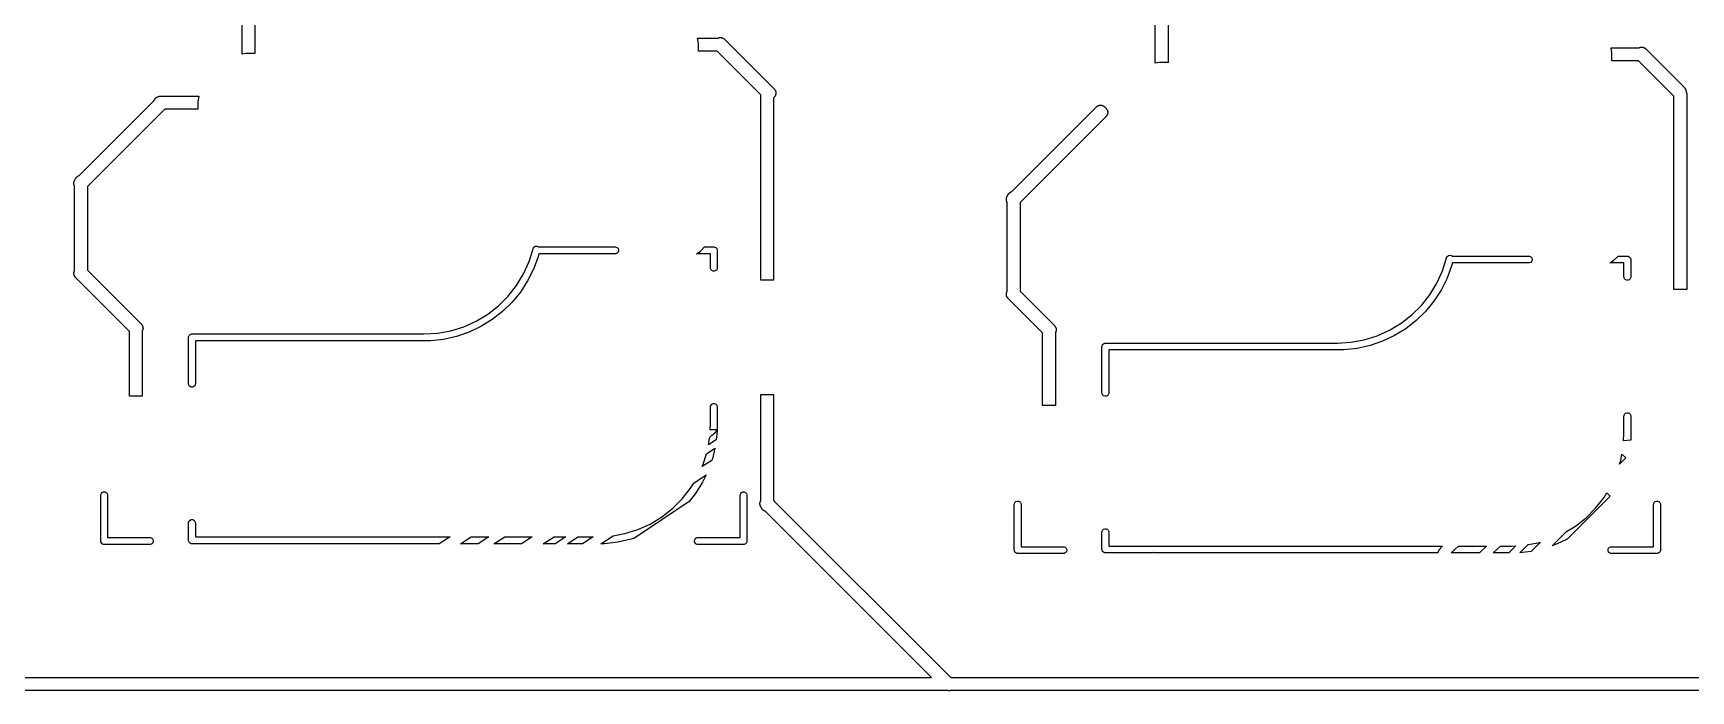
# Model space of a CAD drawing. Extents: x 111.8 to 210.7, y -80.1 to -34.2.
# Drawn here: x 150.94 to 187.24, y -80.08 to -65.68 of the extents above; entities that cross this region are included whole.
import ezdxf

# ---------------------------------------------------------------- set-up
doc = ezdxf.new("R2010")
doc.units = 0
doc.layers.add('BLACK', color=7, linetype='CONTINUOUS')

msp = doc.modelspace()

# ---------------------------------------------------------------- linework, layer by layer
at = {"layer": 'BLACK', "linetype": 'CONTINUOUS'}
for p, q in [((155.515284, -66.133463), (155.515284, -65.321461)), ((155.797435, -65.330967), (155.797435, -66.123863)), ((175.51278, -66.334388), (175.51278, -65.321451)), ((175.794926, -65.330978), (175.794926, -66.322937)), ((165.500048, -65.861571), (165.488628, -65.789467)), ((165.488628, -65.789467), (165.929135, -65.789467)), ((165.507775, -65.900415), (165.500048, -65.861571)), ((165.507775, -65.910354), (165.507775, -65.900415)), ((165.50935, -65.920298), (165.507775, -65.910354)), ((165.50935, -66.071621), (165.50935, -65.920298)), ((165.929135, -65.789467), (165.930643, -65.788572)), ((165.930643, -65.788572), (165.937256, -65.785059)), ((165.937256, -65.785059), (165.943868, -65.781959)), ((165.943868, -65.781959), (165.950481, -65.779272)), ((165.950481, -65.779272), (165.957094, -65.776999)), ((165.957094, -65.776999), (165.963707, -65.775139)), ((165.963707, -65.775139), (165.97032, -65.773692)), ((165.97032, -65.773692), (165.976933, -65.772659)), ((165.976933, -65.772659), (165.983546, -65.772039)), ((165.983546, -65.772039), (165.990159, -65.771833)), ((165.990159, -65.771833), (165.996772, -65.772039)), ((165.996772, -65.772039), (166.003385, -65.772659)), ((166.003385, -65.772659), (166.009998, -65.773692)), ((166.009998, -65.773692), (166.016611, -65.775139)), ((166.016611, -65.775139), (166.023224, -65.776999)), ((166.023224, -65.776999), (166.029838, -65.779272)), ((166.029838, -65.779272), (166.036451, -65.781959)), ((166.036451, -65.781959), (166.043064, -65.785059)), ((166.043064, -65.785059), (166.049677, -65.788572)), ((166.049677, -65.788572), (166.056291, -65.792498)), ((166.056291, -65.792498), (166.062904, -65.796838)), ((166.062904, -65.796838), (166.069517, -65.801591)), ((166.069517, -65.801591), (166.076131, -65.806758)), ((166.076131, -65.806758), (166.082744, -65.812337)), ((166.082744, -65.812337), (166.089358, -65.81833)), ((166.089358, -65.81833), (166.095971, -65.824737)), ((166.095971, -65.824737), (167.154036, -66.882804)), ((185.503381, -66.061571), (185.4938, -66.001082)), ((185.4938, -66.001082), (186.102974, -66.001082)), ((185.511108, -66.100415), (185.503381, -66.061571)), ((186.102974, -66.001082), (186.104485, -66.000185)), ((186.104485, -66.000185), (186.111098, -65.996672)), ((186.111098, -65.996672), (186.117711, -65.993572)), ((186.117711, -65.993572), (186.124324, -65.990886)), ((186.124324, -65.990886), (186.130937, -65.988613)), ((186.130937, -65.988613), (186.13755, -65.986753)), ((186.13755, -65.986753), (186.144163, -65.985306)), ((186.144163, -65.985306), (186.150776, -65.984273)), ((186.150776, -65.984273), (186.157389, -65.983653)), ((186.157389, -65.983653), (186.164002, -65.983446)), ((186.164002, -65.983446), (186.170615, -65.983653)), ((186.170615, -65.983653), (186.177228, -65.984273)), ((186.177228, -65.984273), (186.183841, -65.985306)), ((186.183841, -65.985306), (186.190454, -65.986753)), ((186.190454, -65.986753), (186.197067, -65.988613)), ((186.197067, -65.988613), (186.20368, -65.990886)), ((186.20368, -65.990886), (186.210293, -65.993572)), ((186.210293, -65.993572), (186.216906, -65.996672)), ((186.216906, -65.996672), (186.223519, -66.000185)), ((186.223519, -66.000185), (186.230132, -66.004111)), ((186.230132, -66.004111), (186.236745, -66.008451)), ((186.236745, -66.008451), (186.243358, -66.013204)), ((186.243358, -66.013204), (186.249971, -66.01837)), ((186.249971, -66.01837), (186.256584, -66.02395)), ((186.256584, -66.02395), (186.263197, -66.029943)), ((186.263197, -66.029943), (186.26981, -66.036349)), ((186.26981, -66.036349), (187.080999, -66.847537)), ((155.596988, -66.120523), (155.515284, -66.133463)), ((155.776346, -66.120523), (155.596988, -66.120523)), ((155.797435, -66.123863), (155.776346, -66.120523)), ((165.919626, -66.071621), (165.50935, -66.071621)), ((166.871885, -67.02388), (165.919626, -66.071621)), ((175.600321, -66.320523), (175.51278, -66.334388)), ((175.779679, -66.320523), (175.600321, -66.320523)), ((175.794926, -66.322937), (175.779679, -66.320523)), ((185.511108, -66.110354), (185.511108, -66.100415)), ((185.512683, -66.120298), (185.511108, -66.110354)), ((185.512124, -66.283233), (185.512683, -66.279701)), ((186.093463, -66.283233), (185.512124, -66.283233)), ((185.512683, -66.279701), (185.512683, -66.120298)), ((186.869382, -67.059149), (186.093463, -66.283233)), ((153.584877, -67.154673), (153.587613, -67.148424)), ((153.587613, -67.148424), (153.590659, -67.142278)), ((153.590659, -67.142278), (153.594002, -67.136249)), ((153.594002, -67.136249), (153.597629, -67.130348)), ((153.597629, -67.130348), (153.601527, -67.12459)), ((153.601527, -67.12459), (153.605684, -67.118987)), ((153.605684, -67.118987), (153.610086, -67.113551)), ((153.610086, -67.113551), (153.614721, -67.108296)), ((153.614721, -67.108296), (153.619575, -67.103236)), ((153.619575, -67.103236), (153.624636, -67.098381)), ((153.624636, -67.098381), (153.629891, -67.093747)), ((153.629891, -67.093747), (153.635326, -67.089344)), ((153.635326, -67.089344), (153.640929, -67.085188)), ((153.640929, -67.085188), (153.646688, -67.081289)), ((153.646688, -67.081289), (153.652588, -67.077662)), ((153.652588, -67.077662), (153.658618, -67.074319)), ((153.658618, -67.074319), (153.664764, -67.071273)), ((153.664764, -67.071273), (153.671013, -67.068537)), ((153.671013, -67.068537), (153.677353, -67.066124)), ((153.677353, -67.066124), (153.68377, -67.064046)), ((153.68377, -67.064046), (153.690252, -67.062318)), ((153.690252, -67.062318), (153.696786, -67.060951)), ((153.696786, -67.060951), (153.703358, -67.059958)), ((153.703358, -67.059958), (153.709956, -67.059354)), ((153.709956, -67.059354), (153.716567, -67.059149)), ((153.716567, -67.059149), (154.564798, -67.059149)), ((154.564798, -67.059149), (154.54719, -67.170321)), ((166.871885, -71.09), (166.871885, -67.02388)), ((167.154036, -67.094419), (167.154031, -67.094423)), ((167.154031, -67.094423), (167.154031, -71.09)), ((167.154036, -66.882804), (167.160442, -66.889417)), ((167.160442, -67.087806), (167.154036, -67.094419)), ((167.160442, -66.889417), (167.166435, -66.89603)), ((167.166435, -67.081193), (167.160442, -67.087806)), ((167.166435, -66.89603), (167.172015, -66.902643)), ((167.172015, -67.07458), (167.166435, -67.081193)), ((167.172015, -66.902643), (167.177181, -66.909255)), ((167.177181, -67.067967), (167.172015, -67.07458)), ((167.177181, -66.909255), (167.181935, -66.915868)), ((167.181935, -67.061354), (167.177181, -67.067967)), ((167.181935, -66.915868), (167.186274, -66.922481)), ((167.186274, -67.054741), (167.181935, -67.061354)), ((167.186274, -66.922481), (167.190201, -66.929094)), ((167.190201, -67.048128), (167.186274, -67.054741)), ((167.190201, -66.929094), (167.193714, -66.935707)), ((167.193714, -67.041515), (167.190201, -67.048128)), ((167.193714, -66.935707), (167.196814, -66.94232)), ((167.196814, -67.034902), (167.193714, -67.041515)), ((167.196814, -66.94232), (167.1995, -66.948933)), ((167.1995, -67.028289), (167.196814, -67.034902)), ((167.1995, -66.948933), (167.201774, -66.955546)), ((167.201774, -67.021676), (167.1995, -67.028289)), ((167.201774, -66.955546), (167.203634, -66.962159)), ((167.203634, -67.015063), (167.201774, -67.021676)), ((167.203634, -66.962159), (167.20508, -66.968772)), ((167.20508, -67.00845), (167.203634, -67.015063)), ((167.20508, -66.968772), (167.206113, -66.975385)), ((167.206113, -67.001837), (167.20508, -67.00845)), ((167.206113, -66.975385), (167.206733, -66.981998)), ((167.206733, -66.995224), (167.206113, -67.001837)), ((167.206733, -66.981998), (167.20694, -66.988611)), ((167.20694, -66.988611), (167.206733, -66.995224)), ((186.869382, -71.29), (186.869382, -67.059149)), ((187.080999, -66.847537), (187.087405, -66.85415)), ((187.087405, -66.85415), (187.093397, -66.860763)), ((187.093397, -66.860763), (187.098977, -66.867376)), ((187.098977, -66.867376), (187.104143, -66.873988)), ((187.104143, -66.873988), (187.108895, -66.880601)), ((187.108895, -66.880601), (187.113235, -66.887214)), ((187.113235, -66.887214), (187.117161, -66.893827)), ((187.117161, -66.893827), (187.120674, -66.90044)), ((187.120674, -66.90044), (187.123774, -66.907053)), ((187.123774, -66.907053), (187.12646, -66.913666)), ((187.12646, -66.913666), (187.128733, -66.920279)), ((187.128733, -66.920279), (187.130593, -66.926891)), ((187.130593, -66.926891), (187.132039, -66.933504)), ((187.132039, -66.933504), (187.133073, -66.940117)), ((187.133073, -66.940117), (187.133692, -66.94673)), ((187.133692, -66.959956), (187.133598, -66.960953)), ((187.133598, -66.960953), (187.136359, -66.965933)), ((187.133692, -66.94673), (187.133899, -66.953343)), ((187.133899, -66.953343), (187.133692, -66.959956)), ((187.136359, -66.965933), (187.139404, -66.972079)), ((187.139404, -66.972079), (187.14214, -66.978328)), ((187.14214, -66.978328), (187.144553, -66.984668)), ((187.144553, -66.984668), (187.146631, -66.991085)), ((187.146631, -66.991085), (187.148359, -66.997567)), ((187.148359, -66.997567), (187.149726, -67.0041)), ((187.149726, -67.0041), (187.150718, -67.010673)), ((187.150718, -67.010673), (187.151323, -67.017271)), ((187.151323, -67.017271), (187.151528, -67.023882)), ((187.151528, -67.023882), (187.151528, -71.29)), ((151.944277, -68.796167), (153.584327, -67.156116)), ((153.822369, -67.341302), (152.129462, -69.034209)), ((153.584327, -67.156116), (153.584877, -67.154673)), ((154.54719, -67.341302), (153.822369, -67.341302)), ((154.54719, -67.170321), (154.54719, -67.341302)), ((172.365004, -69.148853), (174.207824, -67.30603)), ((174.207824, -67.30603), (174.214437, -67.299624)), ((174.214437, -67.299624), (174.221049, -67.293631)), ((174.221049, -67.293631), (174.227662, -67.288052)), ((174.227662, -67.288052), (174.234275, -67.282886)), ((174.234275, -67.282886), (174.240887, -67.278133)), ((174.240887, -67.278133), (174.2475, -67.273793)), ((174.2475, -67.273793), (174.254113, -67.269867)), ((174.254113, -67.269867), (174.260726, -67.266354)), ((174.260726, -67.266354), (174.267338, -67.263254)), ((174.267338, -67.263254), (174.273951, -67.260567)), ((174.273951, -67.260567), (174.280564, -67.258294)), ((174.280564, -67.258294), (174.287177, -67.256434)), ((174.287177, -67.256434), (174.29379, -67.254988)), ((174.29379, -67.254988), (174.300403, -67.253955)), ((174.300403, -67.253955), (174.307016, -67.253335)), ((174.307016, -67.253335), (174.313629, -67.253128)), ((174.313629, -67.253128), (174.320242, -67.253335)), ((174.320242, -67.253335), (174.326855, -67.253955)), ((174.326855, -67.253955), (174.333468, -67.254988)), ((174.333468, -67.254988), (174.340081, -67.256434)), ((174.340081, -67.256434), (174.346694, -67.258294)), ((174.346694, -67.258294), (174.353308, -67.260567)), ((174.353308, -67.260567), (174.359921, -67.263254)), ((174.359921, -67.263254), (174.366534, -67.266354)), ((174.366534, -67.266354), (174.373147, -67.269867)), ((174.373147, -67.269867), (174.379761, -67.273793)), ((174.379761, -67.273793), (174.386374, -67.278133)), ((174.386374, -67.278133), (174.392987, -67.282886)), ((174.392987, -67.282886), (174.399601, -67.288052)), ((174.399601, -67.288052), (174.406214, -67.293631)), ((174.406214, -67.293631), (174.412828, -67.299624)), ((174.412828, -67.299624), (174.419441, -67.30603)), ((174.419441, -67.30603), (174.425848, -67.312643)), ((174.425847, -67.511032), (174.419441, -67.517645)), ((174.43184, -67.504419), (174.425847, -67.511032)), ((174.425848, -67.312643), (174.431841, -67.319256)), ((174.437419, -67.497806), (174.43184, -67.504419)), ((174.431841, -67.319256), (174.43742, -67.325869)), ((174.442585, -67.491194), (174.437419, -67.497806)), ((174.43742, -67.325869), (174.442587, -67.332482)), ((174.447338, -67.484581), (174.442585, -67.491194)), ((174.442587, -67.332482), (174.44734, -67.339095)), ((174.451678, -67.477968), (174.447338, -67.484581)), ((174.44734, -67.339095), (174.451679, -67.345708)), ((174.455604, -67.471355), (174.451678, -67.477968)), ((174.451679, -67.345708), (174.455606, -67.352321)), ((174.459117, -67.464742), (174.455604, -67.471355)), ((174.455606, -67.352321), (174.459119, -67.358934)), ((174.462217, -67.458129), (174.459117, -67.464742)), ((174.459119, -67.358934), (174.462218, -67.365547)), ((174.464903, -67.451516), (174.462217, -67.458129)), ((174.462218, -67.365547), (174.464905, -67.37216)), ((174.467177, -67.444903), (174.464903, -67.451516)), ((174.464905, -67.37216), (174.467178, -67.378773)), ((174.469037, -67.43829), (174.467177, -67.444903)), ((174.467178, -67.378773), (174.469038, -67.385386)), ((174.470483, -67.431677), (174.469037, -67.43829)), ((174.469038, -67.385386), (174.470484, -67.391999)), ((174.471517, -67.425064), (174.470483, -67.431677)), ((174.470484, -67.391999), (174.471517, -67.398612)), ((174.471517, -67.398612), (174.472137, -67.405225)), ((174.472137, -67.418451), (174.471517, -67.425064)), ((174.472137, -67.405225), (174.472343, -67.411838)), ((174.472343, -67.411838), (174.472137, -67.418451)), ((174.419441, -67.517645), (172.550183, -69.386903)), ((151.829676, -68.963672), (151.829883, -68.957059)), ((151.829883, -68.970284), (151.829676, -68.963672)), ((151.829883, -68.957059), (151.830503, -68.950446)), ((151.830503, -68.950446), (151.831536, -68.943833)), ((151.831536, -68.943833), (151.832983, -68.93722)), ((151.832983, -68.93722), (151.834842, -68.930607)), ((151.834842, -68.930607), (151.837116, -68.923994)), ((151.837116, -68.923994), (151.839802, -68.917381)), ((151.839802, -68.917381), (151.842902, -68.910768)), ((151.842902, -68.910768), (151.846415, -68.904155)), ((151.846415, -68.904155), (151.850341, -68.897543)), ((151.850341, -68.897543), (151.852786, -68.893816)), ((151.852786, -68.893816), (151.854284, -68.889193)), ((151.854284, -68.889193), (151.856697, -68.882853)), ((151.856697, -68.882853), (151.859433, -68.876604)), ((151.859433, -68.876604), (151.862479, -68.870458)), ((151.862479, -68.870458), (151.865822, -68.864429)), ((151.865822, -68.864429), (151.869449, -68.858528)), ((151.869449, -68.858528), (151.873348, -68.85277)), ((151.873348, -68.85277), (151.877505, -68.847167)), ((151.877505, -68.847167), (151.881907, -68.841731)), ((151.881907, -68.841731), (151.886542, -68.836477)), ((151.886542, -68.836477), (151.891396, -68.831416)), ((151.891396, -68.831416), (151.896457, -68.826561)), ((151.896457, -68.826561), (151.901712, -68.821927)), ((151.901712, -68.821927), (151.907147, -68.817525)), ((151.907147, -68.817525), (151.91275, -68.813368)), ((151.91275, -68.813368), (151.918509, -68.809469)), ((151.918509, -68.809469), (151.924409, -68.805842)), ((151.924409, -68.805842), (151.930439, -68.802499)), ((151.930439, -68.802499), (151.936585, -68.799453)), ((151.936585, -68.799453), (151.942834, -68.796717)), ((151.942834, -68.796717), (151.944277, -68.796167)), ((151.830503, -68.976897), (151.829883, -68.970284)), ((151.831536, -68.98351), (151.830503, -68.976897)), ((151.832983, -68.990123), (151.831536, -68.98351)), ((151.834842, -68.996736), (151.832983, -68.990123)), ((151.837116, -69.003349), (151.834842, -68.996736)), ((151.839802, -69.009962), (151.837116, -69.003349)), ((151.842902, -69.016575), (151.839802, -69.009962)), ((151.846415, -69.023188), (151.842902, -69.016575)), ((151.847309, -69.024693), (151.846415, -69.023188)), ((151.847309, -70.877711), (151.847309, -69.024693)), ((152.129462, -69.034209), (152.129462, -70.868196)), ((172.250401, -69.316361), (172.250608, -69.309749)), ((172.250608, -69.322974), (172.250401, -69.316361)), ((172.250608, -69.309749), (172.251228, -69.303136)), ((172.251228, -69.329587), (172.250608, -69.322974)), ((172.251228, -69.303136), (172.252261, -69.296523)), ((172.252261, -69.3362), (172.251228, -69.329587)), ((172.252261, -69.296523), (172.253707, -69.28991)), ((172.253707, -69.28991), (172.255567, -69.283297)), ((172.255567, -69.283297), (172.25784, -69.276684)), ((172.25784, -69.276684), (172.260527, -69.270071)), ((172.260527, -69.270071), (172.263626, -69.263458)), ((172.263626, -69.263458), (172.267139, -69.256845)), ((172.267139, -69.256845), (172.271065, -69.250232)), ((172.271065, -69.250232), (172.273516, -69.246496)), ((172.273516, -69.246496), (172.275011, -69.24188)), ((172.275011, -69.24188), (172.277424, -69.23554)), ((172.277424, -69.23554), (172.28016, -69.229291)), ((172.28016, -69.229291), (172.283206, -69.223146)), ((172.283206, -69.223146), (172.286549, -69.217116)), ((172.286549, -69.217116), (172.290176, -69.211216)), ((172.290176, -69.211216), (172.294074, -69.205457)), ((172.294074, -69.205457), (172.298231, -69.199854)), ((172.298231, -69.199854), (172.302633, -69.194419)), ((172.302633, -69.194419), (172.307267, -69.189164)), ((172.307267, -69.189164), (172.312122, -69.184103)), ((172.312122, -69.184103), (172.317182, -69.179249)), ((172.317182, -69.179249), (172.322437, -69.174614)), ((172.322437, -69.174614), (172.327872, -69.170212)), ((172.327872, -69.170212), (172.333475, -69.166055)), ((172.333475, -69.166055), (172.339233, -69.162157)), ((172.339233, -69.162157), (172.345134, -69.158529)), ((172.345134, -69.158529), (172.351163, -69.155186)), ((172.351163, -69.155186), (172.357309, -69.15214)), ((172.357309, -69.15214), (172.363558, -69.149404)), ((172.363558, -69.149404), (172.365004, -69.148853)), ((172.253707, -69.342813), (172.252261, -69.3362)), ((172.255567, -69.349426), (172.253707, -69.342813)), ((172.25784, -69.356039), (172.255567, -69.349426)), ((172.260527, -69.362652), (172.25784, -69.356039)), ((172.263626, -69.369265), (172.260527, -69.362652)), ((172.267139, -69.375878), (172.263626, -69.369265)), ((172.268037, -69.37739), (172.267139, -69.375878)), ((172.268037, -71.336212), (172.268037, -69.37739)), ((172.550183, -69.386903), (172.550183, -71.326685)), ((161.798834, -70.681046), (161.888067, -70.397849)), ((161.888067, -70.397849), (161.888068, -70.39785)), ((161.888068, -70.39785), (161.893978, -70.374208)), ((161.893978, -70.374208), (161.931334, -70.342904)), ((161.931334, -70.342904), (161.979956, -70.339535)), ((161.979956, -70.339535), (162.01778, -70.363203)), ((162.01778, -70.363203), (162.022035, -70.361441)), ((162.022035, -70.361441), (162.036667, -70.36)), ((162.036667, -70.36), (163.687667, -70.36)), ((163.687667, -70.36), (163.702299, -70.361441)), ((163.702299, -70.361441), (163.729335, -70.37264)), ((163.729335, -70.37264), (163.750027, -70.393332)), ((163.750027, -70.393332), (163.761226, -70.420368)), ((163.761226, -70.420368), (163.761226, -70.449632)), ((165.543772, -70.457755), (165.641527, -70.36)), ((165.641527, -70.36), (165.846667, -70.36)), ((165.846667, -70.36), (165.861299, -70.361441)), ((165.861299, -70.361441), (165.888335, -70.37264)), ((165.888335, -70.37264), (165.909027, -70.393332)), ((165.909027, -70.393332), (165.920226, -70.420368)), ((165.920226, -70.420368), (165.921667, -70.435)), ((161.676197, -70.951458), (161.798834, -70.681046)), ((161.998499, -70.574512), (161.897846, -70.845641)), ((162.015657, -70.505917), (161.998499, -70.574512)), ((162.022035, -70.508559), (162.015657, -70.505917)), ((162.036667, -70.51), (162.022035, -70.508559)), ((163.687667, -70.51), (162.036667, -70.51)), ((163.702299, -70.508559), (163.687667, -70.51)), ((163.729335, -70.49736), (163.702299, -70.508559)), ((163.750027, -70.476668), (163.729335, -70.49736)), ((163.761226, -70.449632), (163.750027, -70.476668)), ((165.465592, -70.509992), (165.543772, -70.457755)), ((165.465667, -70.51), (165.465592, -70.509992)), ((165.771667, -70.51), (165.465667, -70.51)), ((165.771667, -70.816), (165.771667, -70.51)), ((165.921667, -70.435), (165.921667, -70.816)), ((181.802167, -70.881048), (181.8914, -70.59785)), ((181.8914, -70.59785), (181.891401, -70.59785)), ((181.891401, -70.59785), (181.897311, -70.574208)), ((181.897311, -70.574208), (181.934667, -70.542904)), ((182.001832, -70.774513), (181.90118, -71.045643)), ((181.934667, -70.542904), (181.983288, -70.539535)), ((181.983288, -70.539535), (182.021112, -70.563203)), ((182.01899, -70.705917), (182.001832, -70.774513)), ((182.025368, -70.708559), (182.01899, -70.705917)), ((182.021112, -70.563203), (182.025368, -70.561441)), ((182.025368, -70.561441), (182.04, -70.56)), ((182.04, -70.71), (182.025368, -70.708559)), ((182.04, -70.56), (183.691, -70.56)), ((183.691, -70.71), (182.04, -70.71)), ((183.691, -70.56), (183.705632, -70.561441)), ((183.705632, -70.708559), (183.691, -70.71)), ((183.705632, -70.561441), (183.732668, -70.57264)), ((183.732668, -70.69736), (183.705632, -70.708559)), ((183.732668, -70.57264), (183.75336, -70.593332)), ((183.75336, -70.676668), (183.732668, -70.69736)), ((183.75336, -70.593332), (183.764559, -70.620368)), ((183.764559, -70.649632), (183.75336, -70.676668)), ((183.764559, -70.620368), (183.764559, -70.649632)), ((185.468925, -70.709992), (185.547105, -70.657755)), ((185.469, -70.71), (185.468925, -70.709992)), ((185.775, -70.71), (185.469, -70.71)), ((185.547105, -70.657755), (185.64486, -70.56)), ((185.64486, -70.56), (185.85, -70.56)), ((185.775, -71.016), (185.775, -70.71)), ((185.85, -70.56), (185.864632, -70.561441)), ((185.864632, -70.561441), (185.891668, -70.57264)), ((185.891668, -70.57264), (185.91236, -70.593332)), ((185.91236, -70.593332), (185.923559, -70.620368)), ((185.923559, -70.620368), (185.925, -70.635)), ((185.925, -70.635), (185.925, -71.016)), ((151.829676, -70.938733), (151.829883, -70.93212)), ((151.829883, -70.945346), (151.829676, -70.938733)), ((151.829883, -70.93212), (151.830503, -70.925507)), ((151.830503, -70.951959), (151.829883, -70.945346)), ((151.830503, -70.925507), (151.831536, -70.918894)), ((151.831536, -70.958572), (151.830503, -70.951959)), ((151.831536, -70.918894), (151.832983, -70.912281)), ((151.832983, -70.965185), (151.831536, -70.958572)), ((151.832983, -70.912281), (151.834842, -70.905669)), ((151.834842, -70.971798), (151.832983, -70.965185)), ((151.834842, -70.905669), (151.837116, -70.899056)), ((151.837116, -70.978411), (151.834842, -70.971798)), ((151.837116, -70.899056), (151.839802, -70.892443)), ((151.839802, -70.985023), (151.837116, -70.978411)), ((151.839802, -70.892443), (151.842902, -70.88583)), ((151.842902, -70.991636), (151.839802, -70.985023)), ((151.842902, -70.88583), (151.846415, -70.879217)), ((151.846415, -70.998249), (151.842902, -70.991636)), ((151.846415, -70.879217), (151.847309, -70.877711)), ((151.850341, -71.004862), (151.846415, -70.998249)), ((151.854681, -71.011475), (151.850341, -71.004862)), ((151.859434, -71.018088), (151.854681, -71.011475)), ((151.8646, -71.024701), (151.859434, -71.018088)), ((151.87018, -71.031313), (151.8646, -71.024701)), ((151.876172, -71.037926), (151.87018, -71.031313)), ((151.882579, -71.044539), (151.876172, -71.037926)), ((153.046454, -72.208414), (151.882579, -71.044539)), ((152.129462, -70.868196), (153.293336, -72.032072)), ((161.521936, -71.205163), (161.676197, -70.951458)), ((161.767912, -71.104018), (161.610282, -71.346493)), ((161.897846, -70.845641), (161.767912, -71.104018)), ((165.773108, -70.830632), (165.771667, -70.816)), ((165.784307, -70.857668), (165.773108, -70.830632)), ((165.804999, -70.87836), (165.784307, -70.857668)), ((165.832035, -70.889559), (165.804999, -70.87836)), ((165.861299, -70.889559), (165.832035, -70.889559)), ((165.888335, -70.87836), (165.861299, -70.889559)), ((165.909027, -70.857668), (165.888335, -70.87836)), ((165.920226, -70.830632), (165.909027, -70.857668)), ((165.921667, -70.816), (165.920226, -70.830632)), ((167.154031, -71.09), (166.871885, -71.09)), ((181.679531, -71.151462), (181.802167, -70.881048)), ((181.90118, -71.045643), (181.771247, -71.304022)), ((185.776441, -71.030632), (185.775, -71.016)), ((185.78764, -71.057668), (185.776441, -71.030632)), ((185.808332, -71.07836), (185.78764, -71.057668)), ((185.835368, -71.089559), (185.808332, -71.07836)), ((185.864632, -71.089559), (185.835368, -71.089559)), ((185.891668, -71.07836), (185.864632, -71.089559)), ((185.91236, -71.057668), (185.891668, -71.07836)), ((185.923559, -71.030632), (185.91236, -71.057668)), ((185.925, -71.016), (185.923559, -71.030632)), ((161.12792, -71.648022), (161.338288, -71.438479)), ((161.338288, -71.438479), (161.521936, -71.205163)), ((161.610282, -71.346493), (161.426876, -71.570109)), ((172.250406, -71.397234), (172.250613, -71.390621)), ((172.250613, -71.403847), (172.250406, -71.397234)), ((172.250613, -71.390621), (172.251233, -71.384008)), ((172.251233, -71.41046), (172.250613, -71.403847)), ((172.251233, -71.384008), (172.252266, -71.377395)), ((172.252266, -71.417073), (172.251233, -71.41046)), ((172.252266, -71.377395), (172.253713, -71.370782)), ((172.253713, -71.423686), (172.252266, -71.417073)), ((172.253713, -71.370782), (172.255572, -71.364169)), ((172.255572, -71.430298), (172.253713, -71.423686)), ((172.255572, -71.364169), (172.257845, -71.357556)), ((172.257845, -71.436911), (172.255572, -71.430298)), ((172.257845, -71.357556), (172.260532, -71.350943)), ((172.260532, -71.443524), (172.257845, -71.436911)), ((172.260532, -71.350943), (172.263631, -71.34433)), ((172.263631, -71.450137), (172.260532, -71.443524)), ((172.263631, -71.34433), (172.267144, -71.337717)), ((172.267144, -71.45675), (172.263631, -71.450137)), ((172.267144, -71.337717), (172.268037, -71.336212)), ((172.27107, -71.463363), (172.267144, -71.45675)), ((172.27541, -71.469976), (172.27107, -71.463363)), ((172.280163, -71.476589), (172.27541, -71.469976)), ((172.285329, -71.483202), (172.280163, -71.476589)), ((172.290908, -71.489814), (172.285329, -71.483202)), ((172.296901, -71.496427), (172.290908, -71.489814)), ((172.303307, -71.50304), (172.296901, -71.496427)), ((173.043951, -72.243681), (172.303307, -71.50304)), ((172.550183, -71.326685), (173.290837, -72.067342)), ((181.341623, -71.638488), (181.52527, -71.40517)), ((181.52527, -71.40517), (181.679531, -71.151462)), ((181.771247, -71.304022), (181.613617, -71.546499)), ((187.151528, -71.29), (186.869382, -71.29)), ((160.639573, -71.984011), (160.893883, -71.830749)), ((160.893883, -71.830749), (161.12792, -71.648022)), ((161.219934, -71.772139), (160.991976, -71.95012)), ((161.426876, -71.570109), (161.219934, -71.772139)), ((180.897218, -72.030764), (181.131255, -71.848033)), ((181.131255, -71.848033), (181.341623, -71.638488)), ((181.430212, -71.770118), (181.22327, -71.97215)), ((181.613617, -71.546499), (181.430212, -71.770118)), ((153.046454, -73.63), (153.046454, -72.208414)), ((153.293336, -72.032072), (153.299742, -72.038685)), ((153.299742, -72.038685), (153.305735, -72.045298)), ((153.305735, -72.045298), (153.311315, -72.051911)), ((153.311315, -72.051911), (153.316481, -72.058524)), ((153.316481, -72.058524), (153.321234, -72.065136)), ((153.321234, -72.065136), (153.325574, -72.071749)), ((153.325574, -72.071749), (153.329501, -72.078362)), ((153.329501, -72.197394), (153.328608, -72.198897)), ((153.328608, -72.198897), (153.328608, -73.63)), ((153.329501, -72.078362), (153.333014, -72.084975)), ((153.333014, -72.190782), (153.329501, -72.197394)), ((153.333014, -72.084975), (153.336114, -72.091588)), ((153.336114, -72.184169), (153.333014, -72.190782)), ((153.336114, -72.091588), (153.3388, -72.098201)), ((153.3388, -72.177556), (153.336114, -72.184169)), ((153.3388, -72.098201), (153.341073, -72.104814)), ((153.341073, -72.170943), (153.3388, -72.177556)), ((153.341073, -72.104814), (153.342933, -72.111427)), ((153.342933, -72.16433), (153.341073, -72.170943)), ((153.342933, -72.111427), (153.34438, -72.11804)), ((153.34438, -72.157717), (153.342933, -72.16433)), ((153.34438, -72.11804), (153.345413, -72.124652)), ((153.345413, -72.151104), (153.34438, -72.157717)), ((153.345413, -72.124652), (153.346033, -72.131265)), ((153.346033, -72.144491), (153.345413, -72.151104)), ((153.346033, -72.131265), (153.34624, -72.137878)), ((153.34624, -72.137878), (153.346033, -72.144491)), ((159.793051, -72.247088), (160.085135, -72.193702)), ((160.085135, -72.193702), (160.36868, -72.105583)), ((160.484361, -72.225571), (160.210893, -72.319682)), ((160.36868, -72.105583), (160.639573, -71.984011)), ((160.745785, -72.101881), (160.484361, -72.225571)), ((160.991976, -71.95012), (160.745785, -72.101881)), ((173.290837, -72.067342), (173.297244, -72.073955)), ((173.297244, -72.073955), (173.303237, -72.080567)), ((173.303237, -72.080567), (173.308817, -72.08718)), ((173.308817, -72.08718), (173.313983, -72.093793)), ((173.313983, -72.093793), (173.318736, -72.100406)), ((173.318736, -72.100406), (173.323076, -72.107019)), ((173.323076, -72.107019), (173.327002, -72.113632)), ((173.327002, -72.232666), (173.326102, -72.234181)), ((173.326102, -72.234181), (173.326102, -73.83)), ((173.327002, -72.113632), (173.330516, -72.120245)), ((173.330516, -72.226053), (173.327002, -72.232666)), ((173.330516, -72.120245), (173.333616, -72.126858)), ((173.333616, -72.21944), (173.330516, -72.226053)), ((173.333616, -72.126858), (173.336302, -72.133471)), ((173.336302, -72.212827), (173.333616, -72.21944)), ((173.336302, -72.133471), (173.338575, -72.140084)), ((173.338575, -72.206214), (173.336302, -72.212827)), ((173.338575, -72.140084), (173.340435, -72.146697)), ((173.340435, -72.199601), (173.338575, -72.206214)), ((173.340435, -72.146697), (173.341882, -72.15331)), ((173.341882, -72.192988), (173.340435, -72.199601)), ((173.341882, -72.15331), (173.342915, -72.159923)), ((173.342915, -72.186375), (173.341882, -72.192988)), ((173.342915, -72.159923), (173.343535, -72.166536)), ((173.343535, -72.179762), (173.342915, -72.186375)), ((173.343535, -72.166536), (173.343742, -72.173149)), ((173.343742, -72.173149), (173.343535, -72.179762)), ((180.372015, -72.305604), (180.642908, -72.184029)), ((180.642908, -72.184029), (180.897218, -72.030764)), ((180.995313, -72.150134), (180.749122, -72.301897)), ((181.22327, -71.97215), (180.995313, -72.150134)), ((154.341667, -72.34), (154.343108, -72.325368)), ((154.341667, -73.356), (154.341667, -72.34)), ((154.343108, -72.325368), (154.354307, -72.298332)), ((154.354307, -72.298332), (154.374999, -72.27764)), ((154.374999, -72.27764), (154.402035, -72.266441)), ((154.402035, -72.266441), (154.416667, -72.265)), ((154.416667, -72.265), (159.472298, -72.265)), ((159.472297, -72.415), (154.491667, -72.415)), ((154.491667, -72.415), (154.491667, -73.356)), ((159.496666, -72.415), (159.472297, -72.415)), ((159.472298, -72.265), (159.472299, -72.264999)), ((159.472299, -72.264999), (159.496668, -72.265)), ((159.496667, -72.415), (159.496666, -72.415)), ((159.497002, -72.414966), (159.496667, -72.415)), ((159.496668, -72.264967), (159.793051, -72.247088)), ((159.496668, -72.265), (159.496668, -72.264967)), ((159.64127, -72.414951), (159.497002, -72.414966)), ((159.928716, -72.383066), (159.64127, -72.414951)), ((160.210893, -72.319682), (159.928716, -72.383066)), ((173.043951, -73.83), (173.043951, -72.243681)), ((174.345, -72.54), (174.346441, -72.525368)), ((174.345, -73.556), (174.345, -72.54)), ((174.346441, -72.525368), (174.35764, -72.498332)), ((174.35764, -72.498332), (174.378332, -72.47764)), ((174.378332, -72.47764), (174.405368, -72.466441)), ((174.405368, -72.466441), (174.42, -72.465)), ((174.42, -72.465), (179.5, -72.465)), ((179.5, -72.464999), (179.796385, -72.447116)), ((179.5, -72.465), (179.5, -72.464999)), ((179.932052, -72.583092), (179.644605, -72.614981)), ((179.796385, -72.447116), (180.088469, -72.393726)), ((180.214229, -72.519705), (179.932052, -72.583092)), ((180.088469, -72.393726), (180.372015, -72.305604)), ((180.487698, -72.42559), (180.214229, -72.519705)), ((180.749122, -72.301897), (180.487698, -72.42559)), ((179.475631, -72.615), (174.495, -72.615)), ((174.495, -72.615), (174.495, -73.556)), ((179.5, -72.615), (179.475631, -72.615)), ((179.50001, -72.614998), (179.5, -72.615)), ((179.644605, -72.614981), (179.50001, -72.614998)), ((153.328608, -73.63), (153.046454, -73.63)), ((154.343108, -73.370632), (154.341667, -73.356)), ((154.354307, -73.397668), (154.343108, -73.370632)), ((154.374999, -73.41836), (154.354307, -73.397668)), ((154.402035, -73.429559), (154.374999, -73.41836)), ((154.431299, -73.429559), (154.402035, -73.429559)), ((154.458335, -73.41836), (154.431299, -73.429559)), ((154.479027, -73.397668), (154.458335, -73.41836)), ((154.490226, -73.370632), (154.479027, -73.397668)), ((154.491667, -73.356), (154.490226, -73.370632)), ((166.871885, -75.921177), (166.871885, -73.59)), ((166.871885, -73.59), (167.154031, -73.59)), ((167.154031, -73.59), (167.154031, -75.911651)), ((174.346441, -73.570632), (174.345, -73.556)), ((174.35764, -73.597668), (174.346441, -73.570632)), ((174.378332, -73.61836), (174.35764, -73.597668)), ((174.405368, -73.629559), (174.378332, -73.61836)), ((174.434632, -73.629559), (174.405368, -73.629559)), ((174.461668, -73.61836), (174.434632, -73.629559)), ((174.48236, -73.597668), (174.461668, -73.61836)), ((174.493559, -73.570632), (174.48236, -73.597668)), ((174.495, -73.556), (174.493559, -73.570632)), ((165.771667, -73.864), (165.773108, -73.849368)), ((165.771667, -74.220631), (165.771667, -73.864)), ((165.773108, -73.849368), (165.784307, -73.822332)), ((165.784307, -73.822332), (165.804999, -73.80164)), ((165.804999, -73.80164), (165.832035, -73.790441)), ((165.832035, -73.790441), (165.861299, -73.790441)), ((165.861299, -73.790441), (165.888335, -73.80164)), ((165.888335, -73.80164), (165.909027, -73.822332)), ((165.909027, -73.822332), (165.920226, -73.849368)), ((165.920226, -73.849368), (165.921667, -73.864)), ((165.921667, -73.864), (165.921667, -74.220631)), ((173.326102, -73.83), (173.043951, -73.83)), ((185.775, -74.064), (185.776441, -74.049368)), ((185.776441, -74.049368), (185.78764, -74.022332)), ((185.78764, -74.022332), (185.808332, -74.00164)), ((185.808332, -74.00164), (185.835368, -73.990441)), ((185.835368, -73.990441), (185.864632, -73.990441)), ((185.864632, -73.990441), (185.891668, -74.00164)), ((185.891668, -74.00164), (185.91236, -74.022332)), ((185.91236, -74.022332), (185.923559, -74.049368)), ((185.923559, -74.049368), (185.925, -74.064)), ((165.76461, -74.361662), (165.771667, -74.245)), ((165.782398, -74.362169), (165.76461, -74.361662)), ((165.771667, -74.245), (165.771667, -74.220631)), ((165.782735, -74.362181), (165.782398, -74.362169)), ((165.844681, -74.364721), (165.782735, -74.362181)), ((165.901437, -74.365871), (165.844681, -74.364721)), ((165.886234, -74.415074), (165.889961, -74.410442)), ((165.889961, -74.410442), (165.890546, -74.409694)), ((165.890546, -74.409694), (165.894193, -74.404879)), ((165.894193, -74.404879), (165.894794, -74.404061)), ((165.894794, -74.404061), (165.898314, -74.399108)), ((165.898314, -74.399108), (165.898939, -74.398199)), ((165.898939, -74.398199), (165.902314, -74.393115)), ((165.921667, -74.391855), (165.899986, -74.584266)), ((165.906505, -74.367331), (165.901437, -74.365871)), ((165.902314, -74.393115), (165.902939, -74.392139)), ((165.902939, -74.392139), (165.906165, -74.38691)), ((165.906165, -74.38691), (165.906778, -74.385877)), ((165.909843, -74.371836), (165.906505, -74.367331)), ((165.906778, -74.385877), (165.908537, -74.382793)), ((165.908537, -74.382793), (165.909843, -74.371836)), ((165.921667, -74.220631), (165.921667, -74.245)), ((165.921667, -74.245), (165.921667, -74.391855)), ((185.775, -74.420631), (185.775, -74.064)), ((185.925, -74.064), (185.925, -74.420631)), ((165.683409, -74.888271), (165.866978, -74.76943)), ((165.725653, -74.695129), (165.753694, -74.542121)), ((165.89644, -74.584913), (165.725653, -74.695129)), ((165.753694, -74.542121), (165.754897, -74.522232)), ((165.754897, -74.522232), (165.803752, -74.482949)), ((165.803752, -74.482949), (165.807404, -74.480433)), ((165.807404, -74.480433), (165.817007, -74.474812)), ((165.817007, -74.474812), (165.818121, -74.474133)), ((165.818121, -74.474133), (165.823109, -74.470969)), ((165.823109, -74.470969), (165.823949, -74.470419)), ((165.870375, -74.764357), (165.823424, -74.970062)), ((165.823949, -74.470419), (165.829976, -74.466355)), ((165.829976, -74.466355), (165.830827, -74.465762)), ((165.830827, -74.465762), (165.837517, -74.460948)), ((165.837517, -74.460948), (165.838522, -74.4602)), ((165.838522, -74.4602), (165.845672, -74.454682)), ((165.845672, -74.454682), (165.846641, -74.453905)), ((165.846641, -74.453905), (165.854259, -74.447569)), ((165.854259, -74.447569), (165.855282, -74.446683)), ((165.855282, -74.446683), (165.863178, -74.43956)), ((165.863178, -74.43956), (165.864022, -74.438773)), ((165.864022, -74.438773), (165.867861, -74.435077)), ((165.866978, -74.76943), (165.870375, -74.764357)), ((165.867861, -74.435077), (165.868372, -74.434575)), ((165.868372, -74.434575), (165.872294, -74.430622)), ((165.872294, -74.430622), (165.872885, -74.43001)), ((165.872885, -74.43001), (165.876785, -74.425884)), ((165.876785, -74.425884), (165.877384, -74.425233)), ((165.877384, -74.425233), (165.881225, -74.420957)), ((165.881225, -74.420957), (165.881872, -74.420218)), ((165.881872, -74.420218), (165.885602, -74.415838)), ((165.885602, -74.415838), (165.886234, -74.415074)), ((165.899986, -74.584266), (165.89644, -74.584913)), ((185.765078, -74.609019), (185.775, -74.445)), ((185.925, -74.59125), (185.765078, -74.609019)), ((185.775, -74.445), (185.775, -74.420631)), ((185.925, -74.420631), (185.925, -74.445)), ((185.925, -74.445), (185.925, -74.59125)), ((165.800913, -75.034393), (165.587825, -75.171658)), ((165.587825, -75.171658), (165.611482, -75.119096)), ((165.611482, -75.119096), (165.683409, -74.888271)), ((165.823424, -74.970062), (165.800913, -75.034393)), ((185.813062, -74.981867), (185.678439, -75.114924)), ((185.678439, -75.114924), (185.703372, -75.034913)), ((185.703372, -75.034913), (185.728519, -74.897683)), ((185.728519, -74.897683), (185.729715, -74.89653)), ((185.729715, -74.89653), (185.813062, -74.981867)), ((165.404691, -75.530518), (165.675304, -75.353426)), ((165.675304, -75.353426), (165.598981, -75.511911)), ((152.421667, -75.8), (152.423108, -75.785368)), ((152.421667, -76.8), (152.421667, -75.8)), ((152.423108, -75.785368), (152.434307, -75.758332)), ((152.434307, -75.758332), (152.454999, -75.73764)), ((152.454999, -75.73764), (152.482035, -75.726441)), ((152.482035, -75.726441), (152.511299, -75.726441)), ((152.511299, -75.726441), (152.538335, -75.73764)), ((152.538335, -75.73764), (152.559027, -75.758332)), ((152.559027, -75.758332), (152.570226, -75.785368)), ((152.570226, -75.785368), (152.571667, -75.8)), ((152.571667, -75.8), (152.571667, -76.725)), ((165.151744, -75.879587), (165.335321, -75.645271)), ((165.442717, -75.760601), (165.305231, -75.933)), ((165.335321, -75.645271), (165.404691, -75.530518)), ((165.598981, -75.511911), (165.442717, -75.760601)), ((166.421667, -75.8), (166.423108, -75.785368)), ((166.421667, -76.725), (166.421667, -75.8)), ((166.423108, -75.785368), (166.434307, -75.758332)), ((166.434307, -75.758332), (166.454999, -75.73764)), ((166.454999, -75.73764), (166.482035, -75.726441)), ((166.482035, -75.726441), (166.511299, -75.726441)), ((166.511299, -75.726441), (166.538335, -75.73764)), ((166.538335, -75.73764), (166.559027, -75.758332)), ((166.559027, -75.758332), (166.570226, -75.785368)), ((166.570226, -75.785368), (166.571667, -75.8)), ((166.571667, -75.8), (166.571667, -76.8)), ((185.155079, -76.079597), (185.338655, -75.84528)), ((185.470374, -75.816109), (185.303591, -75.985432)), ((185.338655, -75.84528), (185.399224, -75.745085)), ((185.399224, -75.745085), (185.470374, -75.816109)), ((165.305231, -75.933), (164.104996, -76.736097)), ((164.706945, -76.273639), (164.941263, -76.090066)), ((164.941263, -76.090066), (165.151744, -75.879587)), ((166.854254, -75.982198), (166.854461, -75.975585)), ((166.854461, -75.988811), (166.854254, -75.982198)), ((166.854461, -75.975585), (166.855081, -75.968972)), ((166.855081, -75.995424), (166.854461, -75.988811)), ((166.855081, -75.968972), (166.856114, -75.962359)), ((166.856114, -76.002037), (166.855081, -75.995424)), ((166.856114, -75.962359), (166.85756, -75.955746)), ((166.85756, -76.00865), (166.856114, -76.002037)), ((166.85756, -75.955746), (166.85942, -75.949133)), ((166.85942, -76.015262), (166.85756, -76.00865)), ((166.85942, -75.949133), (166.861693, -75.942521)), ((166.861693, -76.021875), (166.85942, -76.015262)), ((166.861693, -75.942521), (166.864379, -75.935908)), ((166.864379, -76.028488), (166.861693, -76.021875)), ((166.864379, -75.935908), (166.867479, -75.929295)), ((166.867479, -76.035101), (166.864379, -76.028488)), ((166.867479, -75.929295), (166.870992, -75.922682)), ((166.870992, -76.041714), (166.867479, -76.035101)), ((166.870992, -75.922682), (166.871885, -75.921177)), ((166.874918, -76.048327), (166.870992, -76.041714)), ((166.877361, -76.052049), (166.874918, -76.048327)), ((166.87886, -76.056678), (166.877361, -76.052049)), ((166.881273, -76.063017), (166.87886, -76.056678)), ((166.884009, -76.069267), (166.881273, -76.063017)), ((166.887055, -76.075412), (166.884009, -76.069267)), ((166.890398, -76.081442), (166.887055, -76.075412)), ((166.894025, -76.087342), (166.890398, -76.081442)), ((166.897923, -76.093101), (166.894025, -76.087342)), ((166.90208, -76.098704), (166.897923, -76.093101)), ((166.906482, -76.104139), (166.90208, -76.098704)), ((166.911117, -76.109394), (166.906482, -76.104139)), ((166.915971, -76.114455), (166.911117, -76.109394)), ((166.921032, -76.119309), (166.915971, -76.114455)), ((166.926287, -76.123944), (166.921032, -76.119309)), ((166.931722, -76.128346), (166.926287, -76.123944)), ((166.937325, -76.132502), (166.931722, -76.128346)), ((166.943083, -76.136401), (166.937325, -76.132502)), ((166.948984, -76.140028), (166.943083, -76.136401)), ((166.955013, -76.143371), (166.948984, -76.140028)), ((166.961159, -76.146417), (166.955013, -76.143371)), ((166.967408, -76.149153), (166.961159, -76.146417)), ((166.968853, -76.149703), (166.967408, -76.149153)), ((170.610394, -79.791243), (166.968853, -76.149703)), ((167.154031, -75.911651), (171.033625, -79.791243)), ((172.425, -76), (172.426441, -75.985368)), ((172.425, -77), (172.425, -76)), ((172.426441, -75.985368), (172.43764, -75.958332)), ((172.43764, -75.958332), (172.458332, -75.93764)), ((172.458332, -75.93764), (172.485368, -75.926441)), ((172.485368, -75.926441), (172.514632, -75.926441)), ((172.514632, -75.926441), (172.541668, -75.93764)), ((172.541668, -75.93764), (172.56236, -75.958332)), ((172.56236, -75.958332), (172.573559, -75.985368)), ((172.573559, -75.985368), (172.575, -76)), ((172.575, -76), (172.575, -76.925)), ((185.303591, -75.985432), (184.533053, -76.758438)), ((184.944597, -76.290079), (185.155079, -76.079597)), ((186.425, -76), (186.426441, -75.985368)), ((186.425, -76.925), (186.425, -76)), ((186.426441, -75.985368), (186.43764, -75.958332)), ((186.43764, -75.958332), (186.458332, -75.93764)), ((186.458332, -75.93764), (186.485368, -75.926441)), ((186.485368, -75.926441), (186.514632, -75.926441)), ((186.514632, -75.926441), (186.541668, -75.93764)), ((186.541668, -75.93764), (186.56236, -75.958332)), ((186.56236, -75.958332), (186.573559, -75.985368)), ((186.573559, -75.985368), (186.575, -76)), ((186.575, -76), (186.575, -77)), ((154.341667, -76.404), (154.343108, -76.389368)), ((154.341667, -76.785), (154.341667, -76.404)), ((154.343108, -76.389368), (154.354307, -76.362332)), ((154.354307, -76.362332), (154.374999, -76.34164)), ((154.374999, -76.34164), (154.402035, -76.330441)), ((154.402035, -76.330441), (154.431299, -76.330441)), ((154.431299, -76.330441), (154.458335, -76.34164)), ((154.458335, -76.34164), (154.479027, -76.362332)), ((154.479027, -76.362332), (154.490226, -76.389368)), ((154.490226, -76.389368), (154.491667, -76.404)), ((154.491667, -76.404), (154.491667, -76.71)), ((163.896579, -76.638346), (164.180766, -76.549793)), ((164.180766, -76.549793), (164.452208, -76.42763)), ((164.452208, -76.42763), (164.706945, -76.273639)), ((174.345, -76.604), (174.346441, -76.589368)), ((174.346441, -76.589368), (174.35764, -76.562332)), ((174.35764, -76.562332), (174.378332, -76.54164)), ((174.378332, -76.54164), (174.405368, -76.530441)), ((174.405368, -76.530441), (174.434632, -76.530441)), ((174.434632, -76.530441), (174.461668, -76.54164)), ((174.461668, -76.54164), (174.48236, -76.562332)), ((174.48236, -76.562332), (174.493559, -76.589368)), ((174.493559, -76.589368), (174.495, -76.604)), ((184.200363, -76.903917), (184.518101, -76.589831)), ((184.518101, -76.589831), (184.71028, -76.473655)), ((184.71028, -76.473655), (184.944597, -76.290079)), ((152.423108, -76.814632), (152.421667, -76.8)), ((152.434307, -76.841668), (152.423108, -76.814632)), ((152.454999, -76.86236), (152.434307, -76.841668)), ((152.482035, -76.873559), (152.454999, -76.86236)), ((152.496667, -76.875), (152.482035, -76.873559)), ((153.496667, -76.875), (152.496667, -76.875)), ((152.571667, -76.725), (153.496667, -76.725)), ((153.496667, -76.725), (153.511299, -76.726441)), ((153.511299, -76.873559), (153.496667, -76.875)), ((153.511299, -76.726441), (153.538335, -76.73764)), ((153.538335, -76.86236), (153.511299, -76.873559)), ((153.538335, -76.73764), (153.559027, -76.758332)), ((153.559027, -76.841668), (153.538335, -76.86236)), ((153.559027, -76.758332), (153.570226, -76.785368)), ((153.570226, -76.814632), (153.559027, -76.841668)), ((153.570226, -76.785368), (153.570226, -76.814632)), ((154.343108, -76.799632), (154.341667, -76.785)), ((154.354307, -76.826668), (154.343108, -76.799632)), ((154.374999, -76.84736), (154.354307, -76.826668)), ((154.402035, -76.858559), (154.374999, -76.84736)), ((154.416667, -76.86), (154.402035, -76.858559)), ((159.830768, -76.86), (154.416667, -76.86)), ((154.491667, -76.71), (160.069268, -76.71)), ((160.069268, -76.71), (159.830768, -76.86)), ((160.299449, -76.86), (160.53143, -76.71)), ((160.68191, -76.86), (160.299449, -76.86)), ((160.53143, -76.71), (160.918967, -76.71)), ((160.918967, -76.71), (160.68191, -76.86)), ((161.030009, -76.86), (161.271034, -76.71)), ((161.635037, -76.86), (161.030009, -76.86)), ((161.271034, -76.71), (161.868935, -76.71)), ((161.868935, -76.71), (161.635037, -76.86)), ((162.111629, -76.86), (162.346411, -76.71)), ((162.371081, -76.86), (162.111629, -76.86)), ((162.346411, -76.71), (162.603513, -76.71)), ((162.603513, -76.71), (162.371081, -76.86)), ((162.637792, -76.86), (162.869488, -76.71)), ((162.966877, -76.86), (162.637792, -76.86)), ((162.869488, -76.71), (163.199734, -76.71)), ((163.199734, -76.71), (162.966877, -76.86)), ((163.373174, -76.859967), (163.639981, -76.685366)), ((163.453521, -76.859969), (163.373174, -76.859967)), ((163.745383, -76.827087), (163.453521, -76.859969)), ((163.639981, -76.685366), (163.896579, -76.638346)), ((164.031729, -76.761734), (163.745383, -76.827087)), ((164.104996, -76.736097), (164.031729, -76.761734)), ((165.423108, -76.785368), (165.434307, -76.758332)), ((165.423108, -76.814632), (165.423108, -76.785368)), ((165.434307, -76.841668), (165.423108, -76.814632)), ((165.434307, -76.758332), (165.454999, -76.73764)), ((165.454999, -76.86236), (165.434307, -76.841668)), ((165.454999, -76.73764), (165.482035, -76.726441)), ((165.482035, -76.873559), (165.454999, -76.86236)), ((165.482035, -76.726441), (165.496667, -76.725)), ((165.496667, -76.875), (165.482035, -76.873559)), ((165.496667, -76.725), (166.421667, -76.725)), ((166.496667, -76.875), (165.496667, -76.875)), ((166.511299, -76.873559), (166.496667, -76.875)), ((166.538335, -76.86236), (166.511299, -76.873559)), ((166.559027, -76.841668), (166.538335, -76.86236)), ((166.570226, -76.814632), (166.559027, -76.841668)), ((166.571667, -76.8), (166.570226, -76.814632)), ((172.575, -76.925), (173.5, -76.925)), ((173.5, -76.925), (173.514632, -76.926441)), ((173.514632, -76.926441), (173.541668, -76.93764)), ((173.541668, -76.93764), (173.56236, -76.958332)), ((174.345, -76.985), (174.345, -76.604)), ((174.495, -76.604), (174.495, -76.91)), ((174.495, -76.91), (181.246463, -76.91)), ((181.246463, -76.91), (181.246602, -76.910123)), ((181.246602, -76.910123), (181.26408, -76.911365)), ((181.26408, -76.911365), (181.268175, -76.91)), ((181.268175, -76.91), (181.803679, -76.91)), ((181.762791, -76.95168), (181.749107, -76.96754)), ((181.763747, -76.950616), (181.762791, -76.95168)), ((181.777987, -76.935355), (181.763747, -76.950616)), ((181.778757, -76.934554), (181.777987, -76.935355)), ((181.792968, -76.920252), (181.778757, -76.934554)), ((181.793674, -76.919559), (181.792968, -76.920252)), ((181.803679, -76.91), (181.793674, -76.919559)), ((181.992143, -77.06), (182.150966, -76.91)), ((182.150966, -76.91), (182.76566, -76.91)), ((182.76566, -76.91), (182.613686, -77.06)), ((182.914466, -77.06), (183.068312, -76.91)), ((183.068312, -76.91), (183.31, -76.91)), ((183.408504, -76.904041), (183.250597, -77.06)), ((183.31, -76.91), (183.408504, -76.904041)), ((183.492171, -77.05602), (183.674977, -76.879592)), ((183.674977, -76.879592), (183.899913, -76.838372)), ((183.950744, -76.822532), (183.743116, -77.027746)), ((183.899913, -76.838372), (183.950744, -76.822532)), ((184.312294, -76.864751), (184.200363, -76.903917)), ((184.533053, -76.758438), (184.312294, -76.864751)), ((185.43764, -76.958332), (185.458332, -76.93764)), ((185.458332, -76.93764), (185.485368, -76.926441)), ((185.485368, -76.926441), (185.5, -76.925)), ((185.5, -76.925), (186.425, -76.925)), ((172.426441, -77.014632), (172.425, -77)), ((172.43764, -77.041668), (172.426441, -77.014632)), ((172.458332, -77.06236), (172.43764, -77.041668)), ((172.485368, -77.073559), (172.458332, -77.06236)), ((172.5, -77.075), (172.485368, -77.073559)), ((173.5, -77.075), (172.5, -77.075)), ((173.514632, -77.073559), (173.5, -77.075)), ((173.541668, -77.06236), (173.514632, -77.073559)), ((173.56236, -77.041668), (173.541668, -77.06236)), ((173.56236, -76.958332), (173.573559, -76.985368)), ((173.573559, -77.014632), (173.56236, -77.041668)), ((173.573559, -76.985368), (173.573559, -77.014632)), ((174.346441, -76.999632), (174.345, -76.985)), ((174.35764, -77.026668), (174.346441, -76.999632)), ((174.378332, -77.04736), (174.35764, -77.026668)), ((174.405368, -77.058559), (174.378332, -77.04736)), ((174.42, -77.06), (174.405368, -77.058559)), ((175.463472, -77.06), (174.42, -77.06)), ((175.46702, -77.051434), (175.463472, -77.06)), ((175.472126, -77.049319), (175.46702, -77.051434)), ((175.475545, -77.050126), (175.472126, -77.049319)), ((175.495294, -77.06), (175.475545, -77.050126)), ((181.700391, -77.06), (175.495294, -77.06)), ((181.700489, -77.058718), (181.700391, -77.06)), ((181.701015, -77.054779), (181.700489, -77.058718)), ((181.701973, -77.049791), (181.701015, -77.054779)), ((181.702764, -77.046523), (181.701973, -77.049791)), ((181.704457, -77.040756), (181.702764, -77.046523)), ((181.705353, -77.038105), (181.704457, -77.040756)), ((181.707815, -77.031679), (181.705353, -77.038105)), ((181.708725, -77.029524), (181.707815, -77.031679)), ((181.711927, -77.022609), (181.708725, -77.029524)), ((181.712827, -77.020803), (181.711927, -77.022609)), ((181.716747, -77.013471), (181.712827, -77.020803)), ((181.717578, -77.012003), (181.716747, -77.013471)), ((181.722158, -77.004358), (181.717578, -77.012003)), ((181.722931, -77.003125), (181.722158, -77.004358)), ((181.728062, -76.99532), (181.722931, -77.003125)), ((181.728807, -76.994228), (181.728062, -76.99532)), ((181.734331, -76.98645), (181.728807, -76.994228)), ((181.735282, -76.985175), (181.734331, -76.98645)), ((181.748008, -76.968879), (181.735282, -76.985175)), ((181.749107, -76.96754), (181.748008, -76.968879)), ((182.613686, -77.06), (181.992143, -77.06)), ((183.250597, -77.06), (182.914466, -77.06)), ((183.743116, -77.027746), (183.492171, -77.05602)), ((185.426441, -76.985368), (185.43764, -76.958332)), ((185.426441, -77.014632), (185.426441, -76.985368)), ((185.43764, -77.041668), (185.426441, -77.014632)), ((185.458332, -77.06236), (185.43764, -77.041668)), ((185.485368, -77.073559), (185.458332, -77.06236)), ((185.5, -77.075), (185.485368, -77.073559)), ((186.5, -77.075), (185.5, -77.075)), ((186.514632, -77.073559), (186.5, -77.075)), ((186.541668, -77.06236), (186.514632, -77.073559)), ((186.56236, -77.041668), (186.541668, -77.06236)), ((186.573559, -77.014632), (186.56236, -77.041668)), ((186.575, -77), (186.573559, -77.014632)), ((132.061424, -79.791243), (170.610394, -79.791243)), ((171.033625, -79.791243), (202.916761, -79.791243)), ((170.963081, -80.073394), (132.055364, -80.073394)), ((170.963086, -80.073394), (170.963081, -80.073394)), ((170.966292, -80.073493), (170.963086, -80.073394)), ((170.969312, -80.073773), (170.966292, -80.073493)), ((170.972163, -80.074208), (170.969312, -80.073773)), ((170.974865, -80.074772), (170.972163, -80.074208)), ((170.979903, -80.076184), (170.974865, -80.074772)), ((170.984578, -80.077803), (170.979903, -80.076184)), ((170.989047, -80.079422), (170.984578, -80.077803)), ((170.993465, -80.080834), (170.989047, -80.079422)), ((170.997985, -80.081833), (170.993465, -80.080834)), ((171.000333, -80.082113), (170.997985, -80.081833)), ((171.002764, -80.082212), (171.000333, -80.082113)), ((171.005299, -80.082104), (171.002764, -80.082212)), ((171.007956, -80.081764), (171.005299, -80.082104)), ((171.010756, -80.081166), (171.007956, -80.081764)), ((171.013717, -80.080283), (171.010756, -80.081166)), ((171.016859, -80.079091), (171.013717, -80.080283)), ((171.020201, -80.077562), (171.016859, -80.079091)), ((171.023763, -80.075672), (171.020201, -80.077562)), ((171.027563, -80.073395), (171.023763, -80.075672)), ((171.027565, -80.073394), (171.027563, -80.073395)), ((202.95202, -80.073394), (171.027565, -80.073394))]:
    msp.add_line(p, q, dxfattribs=at)

doc.saveas('drawing.dxf')
